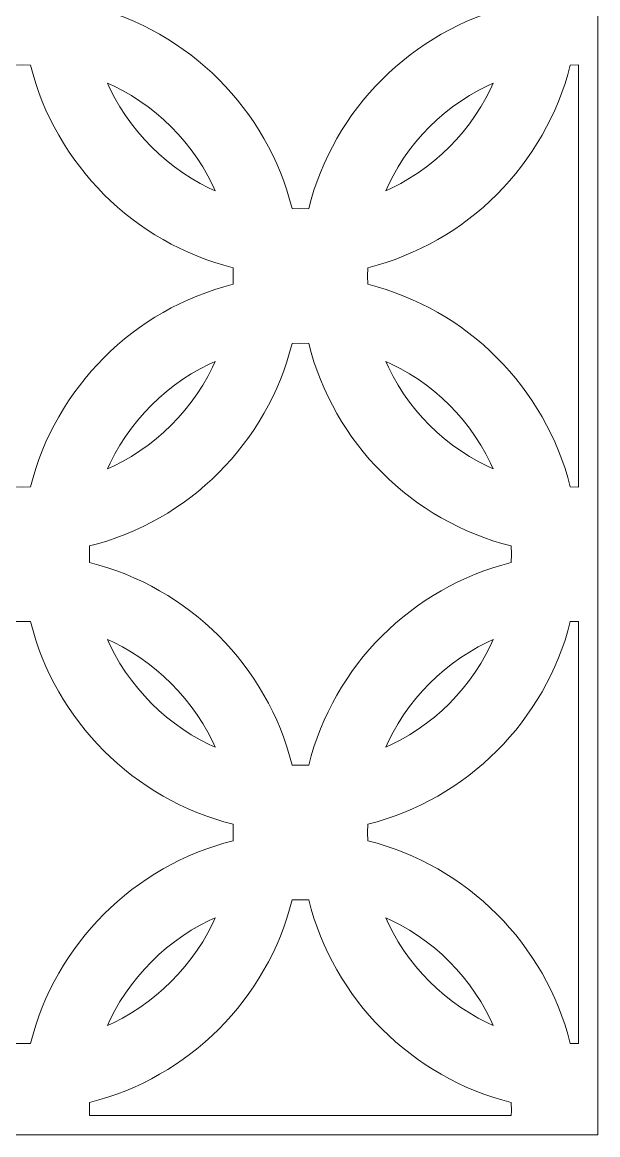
# Model space of a CAD drawing. Header units: centimetres. Extents: x -9.7 to 6.3, y -13.3 to 13.9.
# Drawn here: x 2.6 to 6.3, y -13.29 to -6.14 of the extents above; entities that cross this region are included whole.
import ezdxf

# ---------------------------------------------------------------- set-up
doc = ezdxf.new("R2010")
doc.units = ezdxf.units.CM
doc.header["$MEASUREMENT"] = 0
doc.layers.add('layer 1', color=7, linetype='Continuous')

msp = doc.modelspace()

# ---------------------------------------------------------------- linework, layer by layer
at = {"layer": 'layer 1', "color": 242, "lineweight": 9}
for points, knots in [([(-1.09965, 13.85674), (-1.09965, 13.85674), (6.30363, 13.85674), (6.30363, 13.85674), (6.30363, 13.85674), (6.30363, 13.85674), (6.30363, -13.28858), (6.30363, -13.28858), (6.30363, -13.28858), (6.30363, -13.28858), (-1.09965, -13.28858), (-1.09965, -13.28858), (-1.09965, -13.28858), (-1.09965, -13.28858), (-1.09965, 13.85674), (-1.09965, 13.85674)], [0, 0, 0, 0, 0.2, 0.2, 0.2, 0.2, 0.4, 0.4, 0.4, 0.4, 0.6, 0.6, 0.6, 0.6, 1, 1, 1, 1]), ([(5.74688, -5.92452), (5.10853, -5.76469), (4.60428, -5.2604), (4.44445, -4.62208), (4.44445, -4.62208), (4.44445, -4.62208), (4.39111, -4.62072), (4.39111, -4.62072), (4.39111, -4.62072), (4.39111, -4.62072), (4.33778, -4.62208), (4.33778, -4.62208), (4.33778, -4.62208), (4.17796, -5.26043), (3.67367, -5.76468), (3.03534, -5.92452), (3.03534, -5.92452), (3.03534, -5.92452), (3.03399, -5.97785), (3.03399, -5.97785), (3.03399, -5.97785), (3.03399, -5.97785), (3.03534, -6.03119), (3.03534, -6.03119), (3.03534, -6.03119), (3.67367, -6.19102), (4.17795, -6.69527), (4.33778, -7.33362), (4.33778, -7.33362), (4.33778, -7.33362), (4.39111, -7.33497), (4.39111, -7.33497), (4.39111, -7.33497), (4.39111, -7.33497), (4.44445, -7.33362), (4.44445, -7.33362), (4.44445, -7.33362), (4.60428, -6.69527), (5.10857, -6.19103), (5.74688, -6.03119), (5.74688, -6.03119), (5.74688, -6.03119), (5.74824, -5.97785), (5.74824, -5.97785), (5.74824, -5.97785), (5.74824, -5.97785), (5.74688, -5.92452), (5.74688, -5.92452)], [0, 0, 0, 0, 0.0769231, 0.0769231, 0.0769231, 0.0769231, 0.1538462, 0.1538462, 0.1538462, 0.1538462, 0.2307692, 0.2307692, 0.2307692, 0.2307692, 0.3076923, 0.3076923, 0.3076923, 0.3076923, 0.3846154, 0.3846154, 0.3846154, 0.3846154, 0.4615385, 0.4615385, 0.4615385, 0.4615385, 0.5384615, 0.5384615, 0.5384615, 0.5384615, 0.6153846, 0.6153846, 0.6153846, 0.6153846, 0.6923077, 0.6923077, 0.6923077, 0.6923077, 0.7692308, 0.7692308, 0.7692308, 0.7692308, 0.8461538, 0.8461538, 0.8461538, 0.8461538, 1, 1, 1, 1]), ([(1.24622, -7.82031), (1.88454, -7.98015), (2.38883, -8.4844), (2.54866, -9.12274), (2.54866, -9.12274), (2.54866, -9.12274), (2.60199, -9.1241), (2.60199, -9.1241), (2.60199, -9.1241), (2.60199, -9.1241), (2.65533, -9.12274), (2.65533, -9.12274), (2.65533, -9.12274), (2.81516, -8.48442), (3.31941, -7.98014), (3.95776, -7.82031), (3.95776, -7.82031), (3.95776, -7.82031), (3.95912, -7.76697), (3.95912, -7.76697), (3.95912, -7.76697), (3.95912, -7.76697), (3.95776, -7.71364), (3.95776, -7.71364), (3.95776, -7.71364), (3.31944, -7.5538), (2.81515, -7.04955), (2.65533, -6.4112), (2.65533, -6.4112), (2.65533, -6.4112), (2.60199, -6.40985), (2.60199, -6.40985), (2.60199, -6.40985), (2.60199, -6.40985), (2.54866, -6.4112), (2.54866, -6.4112), (2.54866, -6.4112), (2.38882, -7.04953), (1.88457, -7.55382), (1.24622, -7.71364), (1.24622, -7.71364), (1.24622, -7.71364), (1.24486, -7.76697), (1.24486, -7.76697), (1.24486, -7.76697), (1.24486, -7.76697), (1.24622, -7.82031), (1.24622, -7.82031)], [0, 0, 0, 0, 0.0769231, 0.0769231, 0.0769231, 0.0769231, 0.1538462, 0.1538462, 0.1538462, 0.1538462, 0.2307692, 0.2307692, 0.2307692, 0.2307692, 0.3076923, 0.3076923, 0.3076923, 0.3076923, 0.3846154, 0.3846154, 0.3846154, 0.3846154, 0.4615385, 0.4615385, 0.4615385, 0.4615385, 0.5384615, 0.5384615, 0.5384615, 0.5384615, 0.6153846, 0.6153846, 0.6153846, 0.6153846, 0.6923077, 0.6923077, 0.6923077, 0.6923077, 0.7692308, 0.7692308, 0.7692308, 0.7692308, 0.8461538, 0.8461538, 0.8461538, 0.8461538, 1, 1, 1, 1]), ([(6.18024, -6.40985), (6.18024, -6.40985), (6.1269, -6.4112), (6.1269, -6.4112), (6.1269, -6.4112), (5.96708, -7.04955), (5.46279, -7.55381), (4.82447, -7.71364), (4.82447, -7.71364), (4.82447, -7.71364), (4.82311, -7.76697), (4.82311, -7.76697), (4.82311, -7.76697), (4.82311, -7.76697), (4.82447, -7.82031), (4.82447, -7.82031), (4.82447, -7.82031), (5.46282, -7.98013), (5.96707, -8.48442), (6.1269, -9.12274), (6.1269, -9.12274), (6.1269, -9.12274), (6.18024, -9.1241), (6.18024, -9.1241), (6.18024, -9.1241), (6.18024, -9.1241), (6.18024, -6.40985), (6.18024, -6.40985)], [0, 0, 0, 0, 0.125, 0.125, 0.125, 0.125, 0.25, 0.25, 0.25, 0.25, 0.375, 0.375, 0.375, 0.375, 0.5, 0.5, 0.5, 0.5, 0.625, 0.625, 0.625, 0.625, 0.75, 0.75, 0.75, 0.75, 1, 1, 1, 1]), ([(3.15068, -6.52654), (3.15068, -6.52654), (3.1886, -6.54373), (3.1886, -6.54373), (3.1886, -6.54373), (3.1886, -6.54373), (3.24707, -6.57375), (3.24707, -6.57375), (3.24707, -6.57375), (3.24707, -6.57375), (3.30393, -6.60651), (3.30393, -6.60651), (3.30393, -6.60651), (3.30393, -6.60651), (3.35908, -6.64192), (3.35908, -6.64192), (3.35908, -6.64192), (3.35908, -6.64192), (3.41242, -6.6799), (3.41242, -6.6799), (3.41242, -6.6799), (3.41242, -6.6799), (3.46386, -6.72035), (3.46386, -6.72035), (3.46386, -6.72035), (3.46386, -6.72035), (3.51329, -6.7632), (3.51329, -6.7632), (3.51329, -6.7632), (3.51329, -6.7632), (3.56063, -6.80834), (3.56063, -6.80834), (3.56063, -6.80834), (3.56063, -6.80834), (3.60577, -6.85568), (3.60577, -6.85568), (3.60577, -6.85568), (3.60577, -6.85568), (3.64862, -6.90511), (3.64862, -6.90511), (3.64862, -6.90511), (3.64862, -6.90511), (3.68908, -6.95655), (3.68908, -6.95655), (3.68908, -6.95655), (3.68908, -6.95655), (3.72705, -7.00989), (3.72705, -7.00989), (3.72705, -7.00989), (3.72705, -7.00989), (3.76246, -7.06504), (3.76246, -7.06504), (3.76246, -7.06504), (3.76246, -7.06504), (3.79522, -7.12189), (3.79522, -7.12189), (3.79522, -7.12189), (3.79522, -7.12189), (3.82524, -7.18037), (3.82524, -7.18037), (3.82524, -7.18037), (3.82524, -7.18037), (3.84243, -7.21828), (3.84243, -7.21828), (3.84243, -7.21828), (3.84243, -7.21828), (3.80452, -7.2011), (3.80452, -7.2011), (3.80452, -7.2011), (3.80452, -7.2011), (3.74604, -7.17107), (3.74604, -7.17107), (3.74604, -7.17107), (3.74604, -7.17107), (3.68918, -7.13831), (3.68918, -7.13831), (3.68918, -7.13831), (3.68918, -7.13831), (3.63403, -7.10291), (3.63403, -7.10291), (3.63403, -7.10291), (3.63403, -7.10291), (3.58069, -7.06493), (3.58069, -7.06493), (3.58069, -7.06493), (3.58069, -7.06493), (3.52925, -7.02447), (3.52925, -7.02447), (3.52925, -7.02447), (3.52925, -7.02447), (3.47981, -6.98162), (3.47981, -6.98162), (3.47981, -6.98162), (3.47981, -6.98162), (3.43248, -6.93648), (3.43248, -6.93648), (3.43248, -6.93648), (3.43248, -6.93648), (3.38734, -6.88915), (3.38734, -6.88915), (3.38734, -6.88915), (3.38734, -6.88915), (3.34449, -6.83971), (3.34449, -6.83971), (3.34449, -6.83971), (3.34449, -6.83971), (3.30403, -6.78827), (3.30403, -6.78827), (3.30403, -6.78827), (3.30403, -6.78827), (3.26606, -6.73493), (3.26606, -6.73493), (3.26606, -6.73493), (3.26606, -6.73493), (3.23065, -6.67978), (3.23065, -6.67978), (3.23065, -6.67978), (3.23065, -6.67978), (3.19789, -6.62292), (3.19789, -6.62292), (3.19789, -6.62292), (3.19789, -6.62292), (3.16787, -6.56445), (3.16787, -6.56445), (3.16787, -6.56445), (3.16787, -6.56445), (3.15068, -6.52654), (3.15068, -6.52654)], [0, 0, 0, 0, 0.030303, 0.030303, 0.030303, 0.030303, 0.0606061, 0.0606061, 0.0606061, 0.0606061, 0.0909091, 0.0909091, 0.0909091, 0.0909091, 0.1212121, 0.1212121, 0.1212121, 0.1212121, 0.1515152, 0.1515152, 0.1515152, 0.1515152, 0.1818182, 0.1818182, 0.1818182, 0.1818182, 0.2121212, 0.2121212, 0.2121212, 0.2121212, 0.2424242, 0.2424242, 0.2424242, 0.2424242, 0.2727273, 0.2727273, 0.2727273, 0.2727273, 0.3030303, 0.3030303, 0.3030303, 0.3030303, 0.3333333, 0.3333333, 0.3333333, 0.3333333, 0.3636364, 0.3636364, 0.3636364, 0.3636364, 0.3939394, 0.3939394, 0.3939394, 0.3939394, 0.4242424, 0.4242424, 0.4242424, 0.4242424, 0.4545455, 0.4545455, 0.4545455, 0.4545455, 0.4848485, 0.4848485, 0.4848485, 0.4848485, 0.5151515, 0.5151515, 0.5151515, 0.5151515, 0.5454545, 0.5454545, 0.5454545, 0.5454545, 0.5757576, 0.5757576, 0.5757576, 0.5757576, 0.6060606, 0.6060606, 0.6060606, 0.6060606, 0.6363636, 0.6363636, 0.6363636, 0.6363636, 0.6666667, 0.6666667, 0.6666667, 0.6666667, 0.6969697, 0.6969697, 0.6969697, 0.6969697, 0.7272727, 0.7272727, 0.7272727, 0.7272727, 0.7575758, 0.7575758, 0.7575758, 0.7575758, 0.7878788, 0.7878788, 0.7878788, 0.7878788, 0.8181818, 0.8181818, 0.8181818, 0.8181818, 0.8484848, 0.8484848, 0.8484848, 0.8484848, 0.8787879, 0.8787879, 0.8787879, 0.8787879, 0.9090909, 0.9090909, 0.9090909, 0.9090909, 0.9393939, 0.9393939, 0.9393939, 0.9393939, 1, 1, 1, 1]), ([(5.63155, -6.52654), (5.63155, -6.52654), (5.59363, -6.54373), (5.59363, -6.54373), (5.59363, -6.54373), (5.59363, -6.54373), (5.53515, -6.57375), (5.53515, -6.57375), (5.53515, -6.57375), (5.53515, -6.57375), (5.47829, -6.60651), (5.47829, -6.60651), (5.47829, -6.60651), (5.47829, -6.60651), (5.42315, -6.64192), (5.42315, -6.64192), (5.42315, -6.64192), (5.42315, -6.64192), (5.36981, -6.6799), (5.36981, -6.6799), (5.36981, -6.6799), (5.36981, -6.6799), (5.31837, -6.72035), (5.31837, -6.72035), (5.31837, -6.72035), (5.31837, -6.72035), (5.26894, -6.7632), (5.26894, -6.7632), (5.26894, -6.7632), (5.26894, -6.7632), (5.2216, -6.80834), (5.2216, -6.80834), (5.2216, -6.80834), (5.2216, -6.80834), (5.17646, -6.85568), (5.17646, -6.85568), (5.17646, -6.85568), (5.17646, -6.85568), (5.13361, -6.90511), (5.13361, -6.90511), (5.13361, -6.90511), (5.13361, -6.90511), (5.09315, -6.95655), (5.09315, -6.95655), (5.09315, -6.95655), (5.09315, -6.95655), (5.05517, -7.00989), (5.05517, -7.00989), (5.05517, -7.00989), (5.05517, -7.00989), (5.01976, -7.06504), (5.01976, -7.06504), (5.01976, -7.06504), (5.01976, -7.06504), (4.98701, -7.12189), (4.98701, -7.12189), (4.98701, -7.12189), (4.98701, -7.12189), (4.95699, -7.18037), (4.95699, -7.18037), (4.95699, -7.18037), (4.95699, -7.18037), (4.9398, -7.21829), (4.9398, -7.21829), (4.9398, -7.21829), (4.9398, -7.21829), (4.97772, -7.2011), (4.97772, -7.2011), (4.97772, -7.2011), (4.97772, -7.2011), (5.0362, -7.17107), (5.0362, -7.17107), (5.0362, -7.17107), (5.0362, -7.17107), (5.09306, -7.13832), (5.09306, -7.13832), (5.09306, -7.13832), (5.09306, -7.13832), (5.1482, -7.10291), (5.1482, -7.10291), (5.1482, -7.10291), (5.1482, -7.10291), (5.20154, -7.06493), (5.20154, -7.06493), (5.20154, -7.06493), (5.20154, -7.06493), (5.25298, -7.02447), (5.25298, -7.02447), (5.25298, -7.02447), (5.25298, -7.02447), (5.30242, -6.98162), (5.30242, -6.98162), (5.30242, -6.98162), (5.30242, -6.98162), (5.34975, -6.93648), (5.34975, -6.93648), (5.34975, -6.93648), (5.34975, -6.93648), (5.3949, -6.88914), (5.3949, -6.88914), (5.3949, -6.88914), (5.3949, -6.88914), (5.43774, -6.83971), (5.43774, -6.83971), (5.43774, -6.83971), (5.43774, -6.83971), (5.4782, -6.78827), (5.4782, -6.78827), (5.4782, -6.78827), (5.4782, -6.78827), (5.51618, -6.73493), (5.51618, -6.73493), (5.51618, -6.73493), (5.51618, -6.73493), (5.55159, -6.67978), (5.55159, -6.67978), (5.55159, -6.67978), (5.55159, -6.67978), (5.58434, -6.62293), (5.58434, -6.62293), (5.58434, -6.62293), (5.58434, -6.62293), (5.61436, -6.56445), (5.61436, -6.56445), (5.61436, -6.56445), (5.61436, -6.56445), (5.63155, -6.52654), (5.63155, -6.52654)], [0, 0, 0, 0, 0.030303, 0.030303, 0.030303, 0.030303, 0.0606061, 0.0606061, 0.0606061, 0.0606061, 0.0909091, 0.0909091, 0.0909091, 0.0909091, 0.1212121, 0.1212121, 0.1212121, 0.1212121, 0.1515152, 0.1515152, 0.1515152, 0.1515152, 0.1818182, 0.1818182, 0.1818182, 0.1818182, 0.2121212, 0.2121212, 0.2121212, 0.2121212, 0.2424242, 0.2424242, 0.2424242, 0.2424242, 0.2727273, 0.2727273, 0.2727273, 0.2727273, 0.3030303, 0.3030303, 0.3030303, 0.3030303, 0.3333333, 0.3333333, 0.3333333, 0.3333333, 0.3636364, 0.3636364, 0.3636364, 0.3636364, 0.3939394, 0.3939394, 0.3939394, 0.3939394, 0.4242424, 0.4242424, 0.4242424, 0.4242424, 0.4545455, 0.4545455, 0.4545455, 0.4545455, 0.4848485, 0.4848485, 0.4848485, 0.4848485, 0.5151515, 0.5151515, 0.5151515, 0.5151515, 0.5454545, 0.5454545, 0.5454545, 0.5454545, 0.5757576, 0.5757576, 0.5757576, 0.5757576, 0.6060606, 0.6060606, 0.6060606, 0.6060606, 0.6363636, 0.6363636, 0.6363636, 0.6363636, 0.6666667, 0.6666667, 0.6666667, 0.6666667, 0.6969697, 0.6969697, 0.6969697, 0.6969697, 0.7272727, 0.7272727, 0.7272727, 0.7272727, 0.7575758, 0.7575758, 0.7575758, 0.7575758, 0.7878788, 0.7878788, 0.7878788, 0.7878788, 0.8181818, 0.8181818, 0.8181818, 0.8181818, 0.8484848, 0.8484848, 0.8484848, 0.8484848, 0.8787879, 0.8787879, 0.8787879, 0.8787879, 0.9090909, 0.9090909, 0.9090909, 0.9090909, 0.9393939, 0.9393939, 0.9393939, 0.9393939, 1, 1, 1, 1]), ([(4.39111, -8.19897), (4.39111, -8.19897), (4.44445, -8.20032), (4.44445, -8.20032), (4.44445, -8.20032), (4.60427, -8.83867), (5.10856, -9.34293), (5.74688, -9.50276), (5.74688, -9.50276), (5.74688, -9.50276), (5.74824, -9.55609), (5.74824, -9.55609), (5.74824, -9.55609), (5.74824, -9.55609), (5.74688, -9.60944), (5.74688, -9.60944), (5.74688, -9.60944), (5.10854, -9.76926), (4.60429, -10.27355), (4.44446, -10.91187), (4.44446, -10.91187), (4.44446, -10.91187), (4.39111, -10.91322), (4.39111, -10.91322), (4.39111, -10.91322), (4.39111, -10.91322), (4.33778, -10.91187), (4.33778, -10.91187), (4.33778, -10.91187), (4.17795, -10.27352), (3.67367, -9.76927), (3.03534, -9.60943), (3.03534, -9.60943), (3.03534, -9.60943), (3.03399, -9.55609), (3.03399, -9.55609), (3.03399, -9.55609), (3.03399, -9.55609), (3.03534, -9.50276), (3.03534, -9.50276), (3.03534, -9.50276), (3.6737, -9.34294), (4.17795, -8.83865), (4.33778, -8.20032), (4.33778, -8.20032), (4.33778, -8.20032), (4.39111, -8.19897), (4.39111, -8.19897)], [0, 0, 0, 0, 0.0769231, 0.0769231, 0.0769231, 0.0769231, 0.1538462, 0.1538462, 0.1538462, 0.1538462, 0.2307692, 0.2307692, 0.2307692, 0.2307692, 0.3076923, 0.3076923, 0.3076923, 0.3076923, 0.3846154, 0.3846154, 0.3846154, 0.3846154, 0.4615385, 0.4615385, 0.4615385, 0.4615385, 0.5384615, 0.5384615, 0.5384615, 0.5384615, 0.6153846, 0.6153846, 0.6153846, 0.6153846, 0.6923077, 0.6923077, 0.6923077, 0.6923077, 0.7692308, 0.7692308, 0.7692308, 0.7692308, 0.8461538, 0.8461538, 0.8461538, 0.8461538, 1, 1, 1, 1]), ([(3.15067, -9.00742), (3.15067, -9.00742), (3.16787, -8.9695), (3.16787, -8.9695), (3.16787, -8.9695), (3.16787, -8.9695), (3.19789, -8.91102), (3.19789, -8.91102), (3.19789, -8.91102), (3.19789, -8.91102), (3.23065, -8.85416), (3.23065, -8.85416), (3.23065, -8.85416), (3.23065, -8.85416), (3.26606, -8.79901), (3.26606, -8.79901), (3.26606, -8.79901), (3.26606, -8.79901), (3.30403, -8.74567), (3.30403, -8.74567), (3.30403, -8.74567), (3.30403, -8.74567), (3.34449, -8.69423), (3.34449, -8.69423), (3.34449, -8.69423), (3.34449, -8.69423), (3.38734, -8.64479), (3.38734, -8.64479), (3.38734, -8.64479), (3.38734, -8.64479), (3.43248, -8.59746), (3.43248, -8.59746), (3.43248, -8.59746), (3.43248, -8.59746), (3.47981, -8.55232), (3.47981, -8.55232), (3.47981, -8.55232), (3.47981, -8.55232), (3.52925, -8.50948), (3.52925, -8.50948), (3.52925, -8.50948), (3.52925, -8.50948), (3.58069, -8.46902), (3.58069, -8.46902), (3.58069, -8.46902), (3.58069, -8.46902), (3.63403, -8.43104), (3.63403, -8.43104), (3.63403, -8.43104), (3.63403, -8.43104), (3.68918, -8.39563), (3.68918, -8.39563), (3.68918, -8.39563), (3.68918, -8.39563), (3.74604, -8.36287), (3.74604, -8.36287), (3.74604, -8.36287), (3.74604, -8.36287), (3.80452, -8.33285), (3.80452, -8.33285), (3.80452, -8.33285), (3.80452, -8.33285), (3.84243, -8.31566), (3.84243, -8.31566), (3.84243, -8.31566), (3.84243, -8.31566), (3.82524, -8.35359), (3.82524, -8.35359), (3.82524, -8.35359), (3.82524, -8.35359), (3.79522, -8.41206), (3.79522, -8.41206), (3.79522, -8.41206), (3.79522, -8.41206), (3.76247, -8.46892), (3.76247, -8.46892), (3.76247, -8.46892), (3.76247, -8.46892), (3.72705, -8.52406), (3.72705, -8.52406), (3.72705, -8.52406), (3.72705, -8.52406), (3.68908, -8.5774), (3.68908, -8.5774), (3.68908, -8.5774), (3.68908, -8.5774), (3.64862, -8.62884), (3.64862, -8.62884), (3.64862, -8.62884), (3.64862, -8.62884), (3.60578, -8.67827), (3.60578, -8.67827), (3.60578, -8.67827), (3.60578, -8.67827), (3.56063, -8.72561), (3.56063, -8.72561), (3.56063, -8.72561), (3.56063, -8.72561), (3.51329, -8.77076), (3.51329, -8.77076), (3.51329, -8.77076), (3.51329, -8.77076), (3.46385, -8.8136), (3.46385, -8.8136), (3.46385, -8.8136), (3.46385, -8.8136), (3.41242, -8.85406), (3.41242, -8.85406), (3.41242, -8.85406), (3.41242, -8.85406), (3.35908, -8.89204), (3.35908, -8.89204), (3.35908, -8.89204), (3.35908, -8.89204), (3.30393, -8.92745), (3.30393, -8.92745), (3.30393, -8.92745), (3.30393, -8.92745), (3.24708, -8.9602), (3.24708, -8.9602), (3.24708, -8.9602), (3.24708, -8.9602), (3.1886, -8.99022), (3.1886, -8.99022), (3.1886, -8.99022), (3.1886, -8.99022), (3.15067, -9.00742), (3.15067, -9.00742)], [0, 0, 0, 0, 0.030303, 0.030303, 0.030303, 0.030303, 0.0606061, 0.0606061, 0.0606061, 0.0606061, 0.0909091, 0.0909091, 0.0909091, 0.0909091, 0.1212121, 0.1212121, 0.1212121, 0.1212121, 0.1515152, 0.1515152, 0.1515152, 0.1515152, 0.1818182, 0.1818182, 0.1818182, 0.1818182, 0.2121212, 0.2121212, 0.2121212, 0.2121212, 0.2424242, 0.2424242, 0.2424242, 0.2424242, 0.2727273, 0.2727273, 0.2727273, 0.2727273, 0.3030303, 0.3030303, 0.3030303, 0.3030303, 0.3333333, 0.3333333, 0.3333333, 0.3333333, 0.3636364, 0.3636364, 0.3636364, 0.3636364, 0.3939394, 0.3939394, 0.3939394, 0.3939394, 0.4242424, 0.4242424, 0.4242424, 0.4242424, 0.4545455, 0.4545455, 0.4545455, 0.4545455, 0.4848485, 0.4848485, 0.4848485, 0.4848485, 0.5151515, 0.5151515, 0.5151515, 0.5151515, 0.5454545, 0.5454545, 0.5454545, 0.5454545, 0.5757576, 0.5757576, 0.5757576, 0.5757576, 0.6060606, 0.6060606, 0.6060606, 0.6060606, 0.6363636, 0.6363636, 0.6363636, 0.6363636, 0.6666667, 0.6666667, 0.6666667, 0.6666667, 0.6969697, 0.6969697, 0.6969697, 0.6969697, 0.7272727, 0.7272727, 0.7272727, 0.7272727, 0.7575758, 0.7575758, 0.7575758, 0.7575758, 0.7878788, 0.7878788, 0.7878788, 0.7878788, 0.8181818, 0.8181818, 0.8181818, 0.8181818, 0.8484848, 0.8484848, 0.8484848, 0.8484848, 0.8787879, 0.8787879, 0.8787879, 0.8787879, 0.9090909, 0.9090909, 0.9090909, 0.9090909, 0.9393939, 0.9393939, 0.9393939, 0.9393939, 1, 1, 1, 1]), ([(4.93979, -8.31566), (4.93979, -8.31566), (4.97772, -8.33285), (4.97772, -8.33285), (4.97772, -8.33285), (4.97772, -8.33285), (5.0362, -8.36287), (5.0362, -8.36287), (5.0362, -8.36287), (5.0362, -8.36287), (5.09306, -8.39563), (5.09306, -8.39563), (5.09306, -8.39563), (5.09306, -8.39563), (5.1482, -8.43104), (5.1482, -8.43104), (5.1482, -8.43104), (5.1482, -8.43104), (5.20154, -8.46902), (5.20154, -8.46902), (5.20154, -8.46902), (5.20154, -8.46902), (5.25298, -8.50947), (5.25298, -8.50947), (5.25298, -8.50947), (5.25298, -8.50947), (5.30242, -8.55232), (5.30242, -8.55232), (5.30242, -8.55232), (5.30242, -8.55232), (5.34975, -8.59746), (5.34975, -8.59746), (5.34975, -8.59746), (5.34975, -8.59746), (5.3949, -8.6448), (5.3949, -8.6448), (5.3949, -8.6448), (5.3949, -8.6448), (5.43774, -8.69423), (5.43774, -8.69423), (5.43774, -8.69423), (5.43774, -8.69423), (5.4782, -8.74567), (5.4782, -8.74567), (5.4782, -8.74567), (5.4782, -8.74567), (5.51618, -8.79901), (5.51618, -8.79901), (5.51618, -8.79901), (5.51618, -8.79901), (5.55159, -8.85416), (5.55159, -8.85416), (5.55159, -8.85416), (5.55159, -8.85416), (5.58434, -8.91101), (5.58434, -8.91101), (5.58434, -8.91101), (5.58434, -8.91101), (5.61436, -8.96949), (5.61436, -8.96949), (5.61436, -8.96949), (5.61436, -8.96949), (5.63156, -9.00742), (5.63156, -9.00742), (5.63156, -9.00742), (5.63156, -9.00742), (5.59362, -8.99022), (5.59362, -8.99022), (5.59362, -8.99022), (5.59362, -8.99022), (5.53515, -8.9602), (5.53515, -8.9602), (5.53515, -8.9602), (5.53515, -8.9602), (5.4783, -8.92745), (5.4783, -8.92745), (5.4783, -8.92745), (5.4783, -8.92745), (5.42315, -8.89204), (5.42315, -8.89204), (5.42315, -8.89204), (5.42315, -8.89204), (5.36981, -8.85406), (5.36981, -8.85406), (5.36981, -8.85406), (5.36981, -8.85406), (5.31837, -8.8136), (5.31837, -8.8136), (5.31837, -8.8136), (5.31837, -8.8136), (5.26894, -8.77076), (5.26894, -8.77076), (5.26894, -8.77076), (5.26894, -8.77076), (5.2216, -8.72561), (5.2216, -8.72561), (5.2216, -8.72561), (5.2216, -8.72561), (5.17645, -8.67827), (5.17645, -8.67827), (5.17645, -8.67827), (5.17645, -8.67827), (5.13361, -8.62884), (5.13361, -8.62884), (5.13361, -8.62884), (5.13361, -8.62884), (5.09315, -8.5774), (5.09315, -8.5774), (5.09315, -8.5774), (5.09315, -8.5774), (5.05517, -8.52406), (5.05517, -8.52406), (5.05517, -8.52406), (5.05517, -8.52406), (5.01976, -8.46892), (5.01976, -8.46892), (5.01976, -8.46892), (5.01976, -8.46892), (4.98701, -8.41206), (4.98701, -8.41206), (4.98701, -8.41206), (4.98701, -8.41206), (4.95699, -8.35359), (4.95699, -8.35359), (4.95699, -8.35359), (4.95699, -8.35359), (4.93979, -8.31566), (4.93979, -8.31566)], [0, 0, 0, 0, 0.030303, 0.030303, 0.030303, 0.030303, 0.0606061, 0.0606061, 0.0606061, 0.0606061, 0.0909091, 0.0909091, 0.0909091, 0.0909091, 0.1212121, 0.1212121, 0.1212121, 0.1212121, 0.1515152, 0.1515152, 0.1515152, 0.1515152, 0.1818182, 0.1818182, 0.1818182, 0.1818182, 0.2121212, 0.2121212, 0.2121212, 0.2121212, 0.2424242, 0.2424242, 0.2424242, 0.2424242, 0.2727273, 0.2727273, 0.2727273, 0.2727273, 0.3030303, 0.3030303, 0.3030303, 0.3030303, 0.3333333, 0.3333333, 0.3333333, 0.3333333, 0.3636364, 0.3636364, 0.3636364, 0.3636364, 0.3939394, 0.3939394, 0.3939394, 0.3939394, 0.4242424, 0.4242424, 0.4242424, 0.4242424, 0.4545455, 0.4545455, 0.4545455, 0.4545455, 0.4848485, 0.4848485, 0.4848485, 0.4848485, 0.5151515, 0.5151515, 0.5151515, 0.5151515, 0.5454545, 0.5454545, 0.5454545, 0.5454545, 0.5757576, 0.5757576, 0.5757576, 0.5757576, 0.6060606, 0.6060606, 0.6060606, 0.6060606, 0.6363636, 0.6363636, 0.6363636, 0.6363636, 0.6666667, 0.6666667, 0.6666667, 0.6666667, 0.6969697, 0.6969697, 0.6969697, 0.6969697, 0.7272727, 0.7272727, 0.7272727, 0.7272727, 0.7575758, 0.7575758, 0.7575758, 0.7575758, 0.7878788, 0.7878788, 0.7878788, 0.7878788, 0.8181818, 0.8181818, 0.8181818, 0.8181818, 0.8484848, 0.8484848, 0.8484848, 0.8484848, 0.8787879, 0.8787879, 0.8787879, 0.8787879, 0.9090909, 0.9090909, 0.9090909, 0.9090909, 0.9393939, 0.9393939, 0.9393939, 0.9393939, 1, 1, 1, 1]), ([(2.54865, -12.70099), (2.38881, -12.06267), (1.88457, -11.55838), (1.24622, -11.39856), (1.24622, -11.39856), (1.24622, -11.39856), (1.24486, -11.34522), (1.24486, -11.34522), (1.24486, -11.34522), (1.24486, -11.34522), (1.24622, -11.29189), (1.24622, -11.29189), (1.24622, -11.29189), (1.88457, -11.13206), (2.38883, -10.62777), (2.54866, -9.98945), (2.54866, -9.98945), (2.54866, -9.98945), (2.60199, -9.98809), (2.60199, -9.98809), (2.60199, -9.98809), (2.60199, -9.98809), (2.65533, -9.98945), (2.65533, -9.98945), (2.65533, -9.98945), (2.81515, -10.6278), (3.31944, -11.13205), (3.95776, -11.29188), (3.95776, -11.29188), (3.95776, -11.29188), (3.95912, -11.34522), (3.95912, -11.34522), (3.95912, -11.34522), (3.95912, -11.34522), (3.95776, -11.39856), (3.95776, -11.39856), (3.95776, -11.39856), (3.31944, -11.55839), (2.81515, -12.06264), (2.65532, -12.70099), (2.65532, -12.70099), (2.65532, -12.70099), (2.60199, -12.70234), (2.60199, -12.70234), (2.60199, -12.70234), (2.60199, -12.70234), (2.54865, -12.70099), (2.54865, -12.70099)], [0, 0, 0, 0, 0.0769231, 0.0769231, 0.0769231, 0.0769231, 0.1538462, 0.1538462, 0.1538462, 0.1538462, 0.2307692, 0.2307692, 0.2307692, 0.2307692, 0.3076923, 0.3076923, 0.3076923, 0.3076923, 0.3846154, 0.3846154, 0.3846154, 0.3846154, 0.4615385, 0.4615385, 0.4615385, 0.4615385, 0.5384615, 0.5384615, 0.5384615, 0.5384615, 0.6153846, 0.6153846, 0.6153846, 0.6153846, 0.6923077, 0.6923077, 0.6923077, 0.6923077, 0.7692308, 0.7692308, 0.7692308, 0.7692308, 0.8461538, 0.8461538, 0.8461538, 0.8461538, 1, 1, 1, 1]), ([(6.18024, -9.98809), (6.18024, -9.98809), (6.1269, -9.98945), (6.1269, -9.98945), (6.1269, -9.98945), (5.96707, -10.62777), (5.46282, -11.13206), (4.82447, -11.29189), (4.82447, -11.29189), (4.82447, -11.29189), (4.82311, -11.34522), (4.82311, -11.34522), (4.82311, -11.34522), (4.82311, -11.34522), (4.82447, -11.39856), (4.82447, -11.39856), (4.82447, -11.39856), (5.46279, -11.55839), (5.96707, -12.06264), (6.1269, -12.70099), (6.1269, -12.70099), (6.1269, -12.70099), (6.18024, -12.70235), (6.18024, -12.70235), (6.18024, -12.70235), (6.18024, -12.70235), (6.18024, -9.98809), (6.18024, -9.98809)], [0, 0, 0, 0, 0.125, 0.125, 0.125, 0.125, 0.25, 0.25, 0.25, 0.25, 0.375, 0.375, 0.375, 0.375, 0.5, 0.5, 0.5, 0.5, 0.625, 0.625, 0.625, 0.625, 0.75, 0.75, 0.75, 0.75, 1, 1, 1, 1]), ([(3.84243, -10.79654), (3.84243, -10.79654), (3.80451, -10.77935), (3.80451, -10.77935), (3.80451, -10.77935), (3.80451, -10.77935), (3.74604, -10.74933), (3.74604, -10.74933), (3.74604, -10.74933), (3.74604, -10.74933), (3.68918, -10.71657), (3.68918, -10.71657), (3.68918, -10.71657), (3.68918, -10.71657), (3.63403, -10.68116), (3.63403, -10.68116), (3.63403, -10.68116), (3.63403, -10.68116), (3.58069, -10.64318), (3.58069, -10.64318), (3.58069, -10.64318), (3.58069, -10.64318), (3.52925, -10.60272), (3.52925, -10.60272), (3.52925, -10.60272), (3.52925, -10.60272), (3.47982, -10.55988), (3.47982, -10.55988), (3.47982, -10.55988), (3.47982, -10.55988), (3.43248, -10.51473), (3.43248, -10.51473), (3.43248, -10.51473), (3.43248, -10.51473), (3.38734, -10.4674), (3.38734, -10.4674), (3.38734, -10.4674), (3.38734, -10.4674), (3.34449, -10.41796), (3.34449, -10.41796), (3.34449, -10.41796), (3.34449, -10.41796), (3.30403, -10.36652), (3.30403, -10.36652), (3.30403, -10.36652), (3.30403, -10.36652), (3.26606, -10.31318), (3.26606, -10.31318), (3.26606, -10.31318), (3.26606, -10.31318), (3.23064, -10.25804), (3.23064, -10.25804), (3.23064, -10.25804), (3.23064, -10.25804), (3.19789, -10.20118), (3.19789, -10.20118), (3.19789, -10.20118), (3.19789, -10.20118), (3.16787, -10.1427), (3.16787, -10.1427), (3.16787, -10.1427), (3.16787, -10.1427), (3.15068, -10.10478), (3.15068, -10.10478), (3.15068, -10.10478), (3.15068, -10.10478), (3.1886, -10.12197), (3.1886, -10.12197), (3.1886, -10.12197), (3.1886, -10.12197), (3.24707, -10.15199), (3.24707, -10.15199), (3.24707, -10.15199), (3.24707, -10.15199), (3.30393, -10.18475), (3.30393, -10.18475), (3.30393, -10.18475), (3.30393, -10.18475), (3.35908, -10.22016), (3.35908, -10.22016), (3.35908, -10.22016), (3.35908, -10.22016), (3.41242, -10.25814), (3.41242, -10.25814), (3.41242, -10.25814), (3.41242, -10.25814), (3.46386, -10.29859), (3.46386, -10.29859), (3.46386, -10.29859), (3.46386, -10.29859), (3.51329, -10.34144), (3.51329, -10.34144), (3.51329, -10.34144), (3.51329, -10.34144), (3.56063, -10.38658), (3.56063, -10.38658), (3.56063, -10.38658), (3.56063, -10.38658), (3.60577, -10.43392), (3.60577, -10.43392), (3.60577, -10.43392), (3.60577, -10.43392), (3.64862, -10.48336), (3.64862, -10.48336), (3.64862, -10.48336), (3.64862, -10.48336), (3.68908, -10.53479), (3.68908, -10.53479), (3.68908, -10.53479), (3.68908, -10.53479), (3.72705, -10.58813), (3.72705, -10.58813), (3.72705, -10.58813), (3.72705, -10.58813), (3.76246, -10.64328), (3.76246, -10.64328), (3.76246, -10.64328), (3.76246, -10.64328), (3.79522, -10.70014), (3.79522, -10.70014), (3.79522, -10.70014), (3.79522, -10.70014), (3.82524, -10.75861), (3.82524, -10.75861), (3.82524, -10.75861), (3.82524, -10.75861), (3.84243, -10.79654), (3.84243, -10.79654)], [0, 0, 0, 0, 0.030303, 0.030303, 0.030303, 0.030303, 0.0606061, 0.0606061, 0.0606061, 0.0606061, 0.0909091, 0.0909091, 0.0909091, 0.0909091, 0.1212121, 0.1212121, 0.1212121, 0.1212121, 0.1515152, 0.1515152, 0.1515152, 0.1515152, 0.1818182, 0.1818182, 0.1818182, 0.1818182, 0.2121212, 0.2121212, 0.2121212, 0.2121212, 0.2424242, 0.2424242, 0.2424242, 0.2424242, 0.2727273, 0.2727273, 0.2727273, 0.2727273, 0.3030303, 0.3030303, 0.3030303, 0.3030303, 0.3333333, 0.3333333, 0.3333333, 0.3333333, 0.3636364, 0.3636364, 0.3636364, 0.3636364, 0.3939394, 0.3939394, 0.3939394, 0.3939394, 0.4242424, 0.4242424, 0.4242424, 0.4242424, 0.4545455, 0.4545455, 0.4545455, 0.4545455, 0.4848485, 0.4848485, 0.4848485, 0.4848485, 0.5151515, 0.5151515, 0.5151515, 0.5151515, 0.5454545, 0.5454545, 0.5454545, 0.5454545, 0.5757576, 0.5757576, 0.5757576, 0.5757576, 0.6060606, 0.6060606, 0.6060606, 0.6060606, 0.6363636, 0.6363636, 0.6363636, 0.6363636, 0.6666667, 0.6666667, 0.6666667, 0.6666667, 0.6969697, 0.6969697, 0.6969697, 0.6969697, 0.7272727, 0.7272727, 0.7272727, 0.7272727, 0.7575758, 0.7575758, 0.7575758, 0.7575758, 0.7878788, 0.7878788, 0.7878788, 0.7878788, 0.8181818, 0.8181818, 0.8181818, 0.8181818, 0.8484848, 0.8484848, 0.8484848, 0.8484848, 0.8787879, 0.8787879, 0.8787879, 0.8787879, 0.9090909, 0.9090909, 0.9090909, 0.9090909, 0.9393939, 0.9393939, 0.9393939, 0.9393939, 1, 1, 1, 1]), ([(4.93979, -10.79654), (4.93979, -10.79654), (4.95699, -10.75861), (4.95699, -10.75861), (4.95699, -10.75861), (4.95699, -10.75861), (4.98701, -10.70013), (4.98701, -10.70013), (4.98701, -10.70013), (4.98701, -10.70013), (5.01976, -10.64328), (5.01976, -10.64328), (5.01976, -10.64328), (5.01976, -10.64328), (5.05517, -10.58813), (5.05517, -10.58813), (5.05517, -10.58813), (5.05517, -10.58813), (5.09315, -10.53479), (5.09315, -10.53479), (5.09315, -10.53479), (5.09315, -10.53479), (5.13361, -10.48336), (5.13361, -10.48336), (5.13361, -10.48336), (5.13361, -10.48336), (5.17645, -10.43393), (5.17645, -10.43393), (5.17645, -10.43393), (5.17645, -10.43393), (5.2216, -10.38658), (5.2216, -10.38658), (5.2216, -10.38658), (5.2216, -10.38658), (5.26894, -10.34144), (5.26894, -10.34144), (5.26894, -10.34144), (5.26894, -10.34144), (5.31837, -10.29859), (5.31837, -10.29859), (5.31837, -10.29859), (5.31837, -10.29859), (5.36981, -10.25814), (5.36981, -10.25814), (5.36981, -10.25814), (5.36981, -10.25814), (5.42315, -10.22016), (5.42315, -10.22016), (5.42315, -10.22016), (5.42315, -10.22016), (5.4783, -10.18475), (5.4783, -10.18475), (5.4783, -10.18475), (5.4783, -10.18475), (5.53515, -10.15199), (5.53515, -10.15199), (5.53515, -10.15199), (5.53515, -10.15199), (5.59362, -10.12197), (5.59362, -10.12197), (5.59362, -10.12197), (5.59362, -10.12197), (5.63156, -10.10478), (5.63156, -10.10478), (5.63156, -10.10478), (5.63156, -10.10478), (5.61436, -10.14271), (5.61436, -10.14271), (5.61436, -10.14271), (5.61436, -10.14271), (5.58434, -10.20118), (5.58434, -10.20118), (5.58434, -10.20118), (5.58434, -10.20118), (5.55159, -10.25804), (5.55159, -10.25804), (5.55159, -10.25804), (5.55159, -10.25804), (5.51618, -10.31318), (5.51618, -10.31318), (5.51618, -10.31318), (5.51618, -10.31318), (5.4782, -10.36652), (5.4782, -10.36652), (5.4782, -10.36652), (5.4782, -10.36652), (5.43774, -10.41796), (5.43774, -10.41796), (5.43774, -10.41796), (5.43774, -10.41796), (5.3949, -10.46739), (5.3949, -10.46739), (5.3949, -10.46739), (5.3949, -10.46739), (5.34975, -10.51473), (5.34975, -10.51473), (5.34975, -10.51473), (5.34975, -10.51473), (5.30241, -10.55988), (5.30241, -10.55988), (5.30241, -10.55988), (5.30241, -10.55988), (5.25298, -10.60272), (5.25298, -10.60272), (5.25298, -10.60272), (5.25298, -10.60272), (5.20154, -10.64318), (5.20154, -10.64318), (5.20154, -10.64318), (5.20154, -10.64318), (5.1482, -10.68116), (5.1482, -10.68116), (5.1482, -10.68116), (5.1482, -10.68116), (5.09305, -10.71657), (5.09305, -10.71657), (5.09305, -10.71657), (5.09305, -10.71657), (5.0362, -10.74933), (5.0362, -10.74933), (5.0362, -10.74933), (5.0362, -10.74933), (4.97773, -10.77934), (4.97773, -10.77934), (4.97773, -10.77934), (4.97773, -10.77934), (4.93979, -10.79654), (4.93979, -10.79654)], [0, 0, 0, 0, 0.030303, 0.030303, 0.030303, 0.030303, 0.0606061, 0.0606061, 0.0606061, 0.0606061, 0.0909091, 0.0909091, 0.0909091, 0.0909091, 0.1212121, 0.1212121, 0.1212121, 0.1212121, 0.1515152, 0.1515152, 0.1515152, 0.1515152, 0.1818182, 0.1818182, 0.1818182, 0.1818182, 0.2121212, 0.2121212, 0.2121212, 0.2121212, 0.2424242, 0.2424242, 0.2424242, 0.2424242, 0.2727273, 0.2727273, 0.2727273, 0.2727273, 0.3030303, 0.3030303, 0.3030303, 0.3030303, 0.3333333, 0.3333333, 0.3333333, 0.3333333, 0.3636364, 0.3636364, 0.3636364, 0.3636364, 0.3939394, 0.3939394, 0.3939394, 0.3939394, 0.4242424, 0.4242424, 0.4242424, 0.4242424, 0.4545455, 0.4545455, 0.4545455, 0.4545455, 0.4848485, 0.4848485, 0.4848485, 0.4848485, 0.5151515, 0.5151515, 0.5151515, 0.5151515, 0.5454545, 0.5454545, 0.5454545, 0.5454545, 0.5757576, 0.5757576, 0.5757576, 0.5757576, 0.6060606, 0.6060606, 0.6060606, 0.6060606, 0.6363636, 0.6363636, 0.6363636, 0.6363636, 0.6666667, 0.6666667, 0.6666667, 0.6666667, 0.6969697, 0.6969697, 0.6969697, 0.6969697, 0.7272727, 0.7272727, 0.7272727, 0.7272727, 0.7575758, 0.7575758, 0.7575758, 0.7575758, 0.7878788, 0.7878788, 0.7878788, 0.7878788, 0.8181818, 0.8181818, 0.8181818, 0.8181818, 0.8484848, 0.8484848, 0.8484848, 0.8484848, 0.8787879, 0.8787879, 0.8787879, 0.8787879, 0.9090909, 0.9090909, 0.9090909, 0.9090909, 0.9393939, 0.9393939, 0.9393939, 0.9393939, 1, 1, 1, 1]), ([(5.74746, -13.16519), (5.74746, -13.16519), (5.74824, -13.13434), (5.74824, -13.13434), (5.74824, -13.13434), (5.74824, -13.13434), (5.74688, -13.08101), (5.74688, -13.08101), (5.74688, -13.08101), (5.10853, -12.92119), (4.60428, -12.4169), (4.44445, -11.77857), (4.44445, -11.77857), (4.44445, -11.77857), (4.39111, -11.77722), (4.39111, -11.77722), (4.39111, -11.77722), (4.39111, -11.77722), (4.33777, -11.77857), (4.33777, -11.77857), (4.33777, -11.77857), (4.17795, -12.41692), (3.67366, -12.92117), (3.03534, -13.08101), (3.03534, -13.08101), (3.03534, -13.08101), (3.03399, -13.13434), (3.03399, -13.13434), (3.03399, -13.13434), (3.03399, -13.13434), (3.03477, -13.16519), (3.03477, -13.16519), (3.03477, -13.16519), (3.03477, -13.16519), (5.74746, -13.16519), (5.74746, -13.16519)], [0, 0, 0, 0, 0.1, 0.1, 0.1, 0.1, 0.2, 0.2, 0.2, 0.2, 0.3, 0.3, 0.3, 0.3, 0.4, 0.4, 0.4, 0.4, 0.5, 0.5, 0.5, 0.5, 0.6, 0.6, 0.6, 0.6, 0.7, 0.7, 0.7, 0.7, 0.8, 0.8, 0.8, 0.8, 1, 1, 1, 1]), ([(3.15068, -12.58566), (3.15068, -12.58566), (3.1886, -12.56846), (3.1886, -12.56846), (3.1886, -12.56846), (3.1886, -12.56846), (3.24708, -12.53845), (3.24708, -12.53845), (3.24708, -12.53845), (3.24708, -12.53845), (3.30393, -12.50569), (3.30393, -12.50569), (3.30393, -12.50569), (3.30393, -12.50569), (3.35908, -12.47028), (3.35908, -12.47028), (3.35908, -12.47028), (3.35908, -12.47028), (3.41242, -12.4323), (3.41242, -12.4323), (3.41242, -12.4323), (3.41242, -12.4323), (3.46385, -12.39185), (3.46385, -12.39185), (3.46385, -12.39185), (3.46385, -12.39185), (3.51329, -12.349), (3.51329, -12.349), (3.51329, -12.349), (3.51329, -12.349), (3.56063, -12.30385), (3.56063, -12.30385), (3.56063, -12.30385), (3.56063, -12.30385), (3.60578, -12.25651), (3.60578, -12.25651), (3.60578, -12.25651), (3.60578, -12.25651), (3.64862, -12.20708), (3.64862, -12.20708), (3.64862, -12.20708), (3.64862, -12.20708), (3.68908, -12.15564), (3.68908, -12.15564), (3.68908, -12.15564), (3.68908, -12.15564), (3.72705, -12.1023), (3.72705, -12.1023), (3.72705, -12.1023), (3.72705, -12.1023), (3.76247, -12.04716), (3.76247, -12.04716), (3.76247, -12.04716), (3.76247, -12.04716), (3.79522, -11.9903), (3.79522, -11.9903), (3.79522, -11.9903), (3.79522, -11.9903), (3.82524, -11.93183), (3.82524, -11.93183), (3.82524, -11.93183), (3.82524, -11.93183), (3.84243, -11.8939), (3.84243, -11.8939), (3.84243, -11.8939), (3.84243, -11.8939), (3.80451, -11.91109), (3.80451, -11.91109), (3.80451, -11.91109), (3.80451, -11.91109), (3.74604, -11.94111), (3.74604, -11.94111), (3.74604, -11.94111), (3.74604, -11.94111), (3.68918, -11.97387), (3.68918, -11.97387), (3.68918, -11.97387), (3.68918, -11.97387), (3.63403, -12.00928), (3.63403, -12.00928), (3.63403, -12.00928), (3.63403, -12.00928), (3.58069, -12.04726), (3.58069, -12.04726), (3.58069, -12.04726), (3.58069, -12.04726), (3.52925, -12.08772), (3.52925, -12.08772), (3.52925, -12.08772), (3.52925, -12.08772), (3.47982, -12.13056), (3.47982, -12.13056), (3.47982, -12.13056), (3.47982, -12.13056), (3.43248, -12.17571), (3.43248, -12.17571), (3.43248, -12.17571), (3.43248, -12.17571), (3.38734, -12.22304), (3.38734, -12.22304), (3.38734, -12.22304), (3.38734, -12.22304), (3.34449, -12.27248), (3.34449, -12.27248), (3.34449, -12.27248), (3.34449, -12.27248), (3.30403, -12.32391), (3.30403, -12.32391), (3.30403, -12.32391), (3.30403, -12.32391), (3.26606, -12.37726), (3.26606, -12.37726), (3.26606, -12.37726), (3.26606, -12.37726), (3.23064, -12.4324), (3.23064, -12.4324), (3.23064, -12.4324), (3.23064, -12.4324), (3.19789, -12.48926), (3.19789, -12.48926), (3.19789, -12.48926), (3.19789, -12.48926), (3.16787, -12.54774), (3.16787, -12.54774), (3.16787, -12.54774), (3.16787, -12.54774), (3.15068, -12.58566), (3.15068, -12.58566)], [0, 0, 0, 0, 0.030303, 0.030303, 0.030303, 0.030303, 0.0606061, 0.0606061, 0.0606061, 0.0606061, 0.0909091, 0.0909091, 0.0909091, 0.0909091, 0.1212121, 0.1212121, 0.1212121, 0.1212121, 0.1515152, 0.1515152, 0.1515152, 0.1515152, 0.1818182, 0.1818182, 0.1818182, 0.1818182, 0.2121212, 0.2121212, 0.2121212, 0.2121212, 0.2424242, 0.2424242, 0.2424242, 0.2424242, 0.2727273, 0.2727273, 0.2727273, 0.2727273, 0.3030303, 0.3030303, 0.3030303, 0.3030303, 0.3333333, 0.3333333, 0.3333333, 0.3333333, 0.3636364, 0.3636364, 0.3636364, 0.3636364, 0.3939394, 0.3939394, 0.3939394, 0.3939394, 0.4242424, 0.4242424, 0.4242424, 0.4242424, 0.4545455, 0.4545455, 0.4545455, 0.4545455, 0.4848485, 0.4848485, 0.4848485, 0.4848485, 0.5151515, 0.5151515, 0.5151515, 0.5151515, 0.5454545, 0.5454545, 0.5454545, 0.5454545, 0.5757576, 0.5757576, 0.5757576, 0.5757576, 0.6060606, 0.6060606, 0.6060606, 0.6060606, 0.6363636, 0.6363636, 0.6363636, 0.6363636, 0.6666667, 0.6666667, 0.6666667, 0.6666667, 0.6969697, 0.6969697, 0.6969697, 0.6969697, 0.7272727, 0.7272727, 0.7272727, 0.7272727, 0.7575758, 0.7575758, 0.7575758, 0.7575758, 0.7878788, 0.7878788, 0.7878788, 0.7878788, 0.8181818, 0.8181818, 0.8181818, 0.8181818, 0.8484848, 0.8484848, 0.8484848, 0.8484848, 0.8787879, 0.8787879, 0.8787879, 0.8787879, 0.9090909, 0.9090909, 0.9090909, 0.9090909, 0.9393939, 0.9393939, 0.9393939, 0.9393939, 1, 1, 1, 1]), ([(5.63156, -12.58566), (5.63156, -12.58566), (5.59363, -12.56847), (5.59363, -12.56847), (5.59363, -12.56847), (5.59363, -12.56847), (5.53515, -12.53845), (5.53515, -12.53845), (5.53515, -12.53845), (5.53515, -12.53845), (5.47829, -12.50569), (5.47829, -12.50569), (5.47829, -12.50569), (5.47829, -12.50569), (5.42315, -12.47028), (5.42315, -12.47028), (5.42315, -12.47028), (5.42315, -12.47028), (5.36981, -12.4323), (5.36981, -12.4323), (5.36981, -12.4323), (5.36981, -12.4323), (5.31837, -12.39184), (5.31837, -12.39184), (5.31837, -12.39184), (5.31837, -12.39184), (5.26894, -12.349), (5.26894, -12.349), (5.26894, -12.349), (5.26894, -12.349), (5.2216, -12.30386), (5.2216, -12.30386), (5.2216, -12.30386), (5.2216, -12.30386), (5.17646, -12.25652), (5.17646, -12.25652), (5.17646, -12.25652), (5.17646, -12.25652), (5.13361, -12.20708), (5.13361, -12.20708), (5.13361, -12.20708), (5.13361, -12.20708), (5.09315, -12.15564), (5.09315, -12.15564), (5.09315, -12.15564), (5.09315, -12.15564), (5.05517, -12.1023), (5.05517, -12.1023), (5.05517, -12.1023), (5.05517, -12.1023), (5.01976, -12.04716), (5.01976, -12.04716), (5.01976, -12.04716), (5.01976, -12.04716), (4.98701, -11.9903), (4.98701, -11.9903), (4.98701, -11.9903), (4.98701, -11.9903), (4.95699, -11.93182), (4.95699, -11.93182), (4.95699, -11.93182), (4.95699, -11.93182), (4.93979, -11.8939), (4.93979, -11.8939), (4.93979, -11.8939), (4.93979, -11.8939), (4.97773, -11.91109), (4.97773, -11.91109), (4.97773, -11.91109), (4.97773, -11.91109), (5.0362, -11.94111), (5.0362, -11.94111), (5.0362, -11.94111), (5.0362, -11.94111), (5.09305, -11.97387), (5.09305, -11.97387), (5.09305, -11.97387), (5.09305, -11.97387), (5.1482, -12.00928), (5.1482, -12.00928), (5.1482, -12.00928), (5.1482, -12.00928), (5.20154, -12.04726), (5.20154, -12.04726), (5.20154, -12.04726), (5.20154, -12.04726), (5.25298, -12.08771), (5.25298, -12.08771), (5.25298, -12.08771), (5.25298, -12.08771), (5.30241, -12.13056), (5.30241, -12.13056), (5.30241, -12.13056), (5.30241, -12.13056), (5.34975, -12.17571), (5.34975, -12.17571), (5.34975, -12.17571), (5.34975, -12.17571), (5.3949, -12.22305), (5.3949, -12.22305), (5.3949, -12.22305), (5.3949, -12.22305), (5.43774, -12.27248), (5.43774, -12.27248), (5.43774, -12.27248), (5.43774, -12.27248), (5.4782, -12.32391), (5.4782, -12.32391), (5.4782, -12.32391), (5.4782, -12.32391), (5.51618, -12.37726), (5.51618, -12.37726), (5.51618, -12.37726), (5.51618, -12.37726), (5.55159, -12.4324), (5.55159, -12.4324), (5.55159, -12.4324), (5.55159, -12.4324), (5.58434, -12.48926), (5.58434, -12.48926), (5.58434, -12.48926), (5.58434, -12.48926), (5.61436, -12.54773), (5.61436, -12.54773), (5.61436, -12.54773), (5.61436, -12.54773), (5.63156, -12.58566), (5.63156, -12.58566)], [0, 0, 0, 0, 0.030303, 0.030303, 0.030303, 0.030303, 0.0606061, 0.0606061, 0.0606061, 0.0606061, 0.0909091, 0.0909091, 0.0909091, 0.0909091, 0.1212121, 0.1212121, 0.1212121, 0.1212121, 0.1515152, 0.1515152, 0.1515152, 0.1515152, 0.1818182, 0.1818182, 0.1818182, 0.1818182, 0.2121212, 0.2121212, 0.2121212, 0.2121212, 0.2424242, 0.2424242, 0.2424242, 0.2424242, 0.2727273, 0.2727273, 0.2727273, 0.2727273, 0.3030303, 0.3030303, 0.3030303, 0.3030303, 0.3333333, 0.3333333, 0.3333333, 0.3333333, 0.3636364, 0.3636364, 0.3636364, 0.3636364, 0.3939394, 0.3939394, 0.3939394, 0.3939394, 0.4242424, 0.4242424, 0.4242424, 0.4242424, 0.4545455, 0.4545455, 0.4545455, 0.4545455, 0.4848485, 0.4848485, 0.4848485, 0.4848485, 0.5151515, 0.5151515, 0.5151515, 0.5151515, 0.5454545, 0.5454545, 0.5454545, 0.5454545, 0.5757576, 0.5757576, 0.5757576, 0.5757576, 0.6060606, 0.6060606, 0.6060606, 0.6060606, 0.6363636, 0.6363636, 0.6363636, 0.6363636, 0.6666667, 0.6666667, 0.6666667, 0.6666667, 0.6969697, 0.6969697, 0.6969697, 0.6969697, 0.7272727, 0.7272727, 0.7272727, 0.7272727, 0.7575758, 0.7575758, 0.7575758, 0.7575758, 0.7878788, 0.7878788, 0.7878788, 0.7878788, 0.8181818, 0.8181818, 0.8181818, 0.8181818, 0.8484848, 0.8484848, 0.8484848, 0.8484848, 0.8787879, 0.8787879, 0.8787879, 0.8787879, 0.9090909, 0.9090909, 0.9090909, 0.9090909, 0.9393939, 0.9393939, 0.9393939, 0.9393939, 1, 1, 1, 1])]:
    msp.add_open_spline(points, degree=3, knots=knots, dxfattribs=at)

doc.saveas('drawing.dxf')
